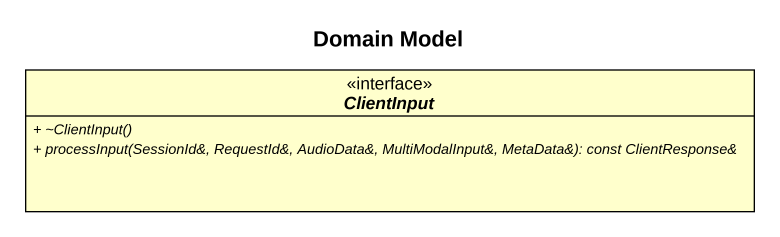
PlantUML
@startuml
title Domain Model
hide circle
hide empty members
skinparam classAttributeIconSize 0
interface ClientInput {
  {abstract} + ~ClientInput()
  {abstract} + processInput(SessionId&, RequestId&, AudioData&, MultiModalInput&, MetaData&): const ClientResponse&
}
@enduml
